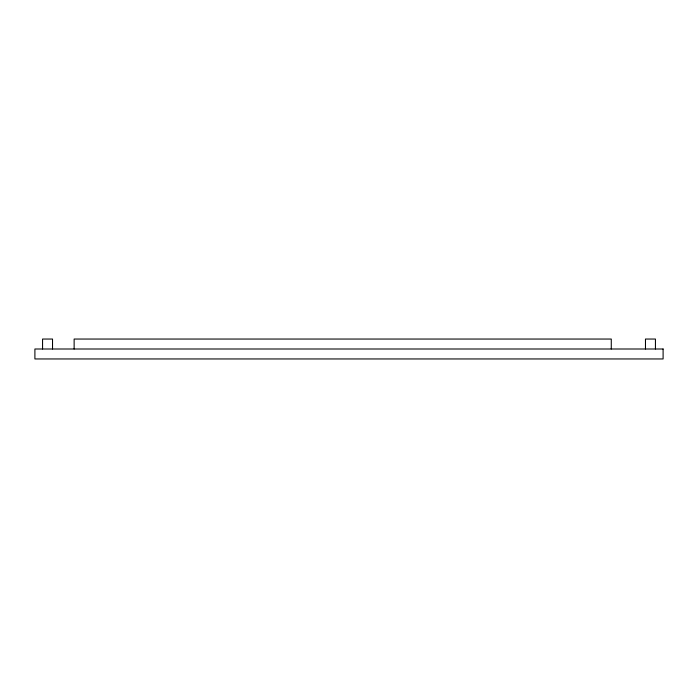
<?xml version="1.0" encoding="UTF-8"?>
<svg xmlns="http://www.w3.org/2000/svg" width="698" height="698" viewBox="0 0 698 698"><rect width="100%" height="100%" fill="white"/><g stroke="black" fill="none" stroke-linecap="round" stroke-linejoin="round"><path stroke-width="1.05" d="M655.439 349L655.439 339.045L645.476 339.045L645.476 349M611.274 349L611.274 339.045L74.136 339.045L74.136 349M52.525 349L52.525 339.045L42.561 339.045L42.561 349M663.1 349L34.9 349L34.9 358.955L663.1 358.955L663.1 349"/></g></svg>
